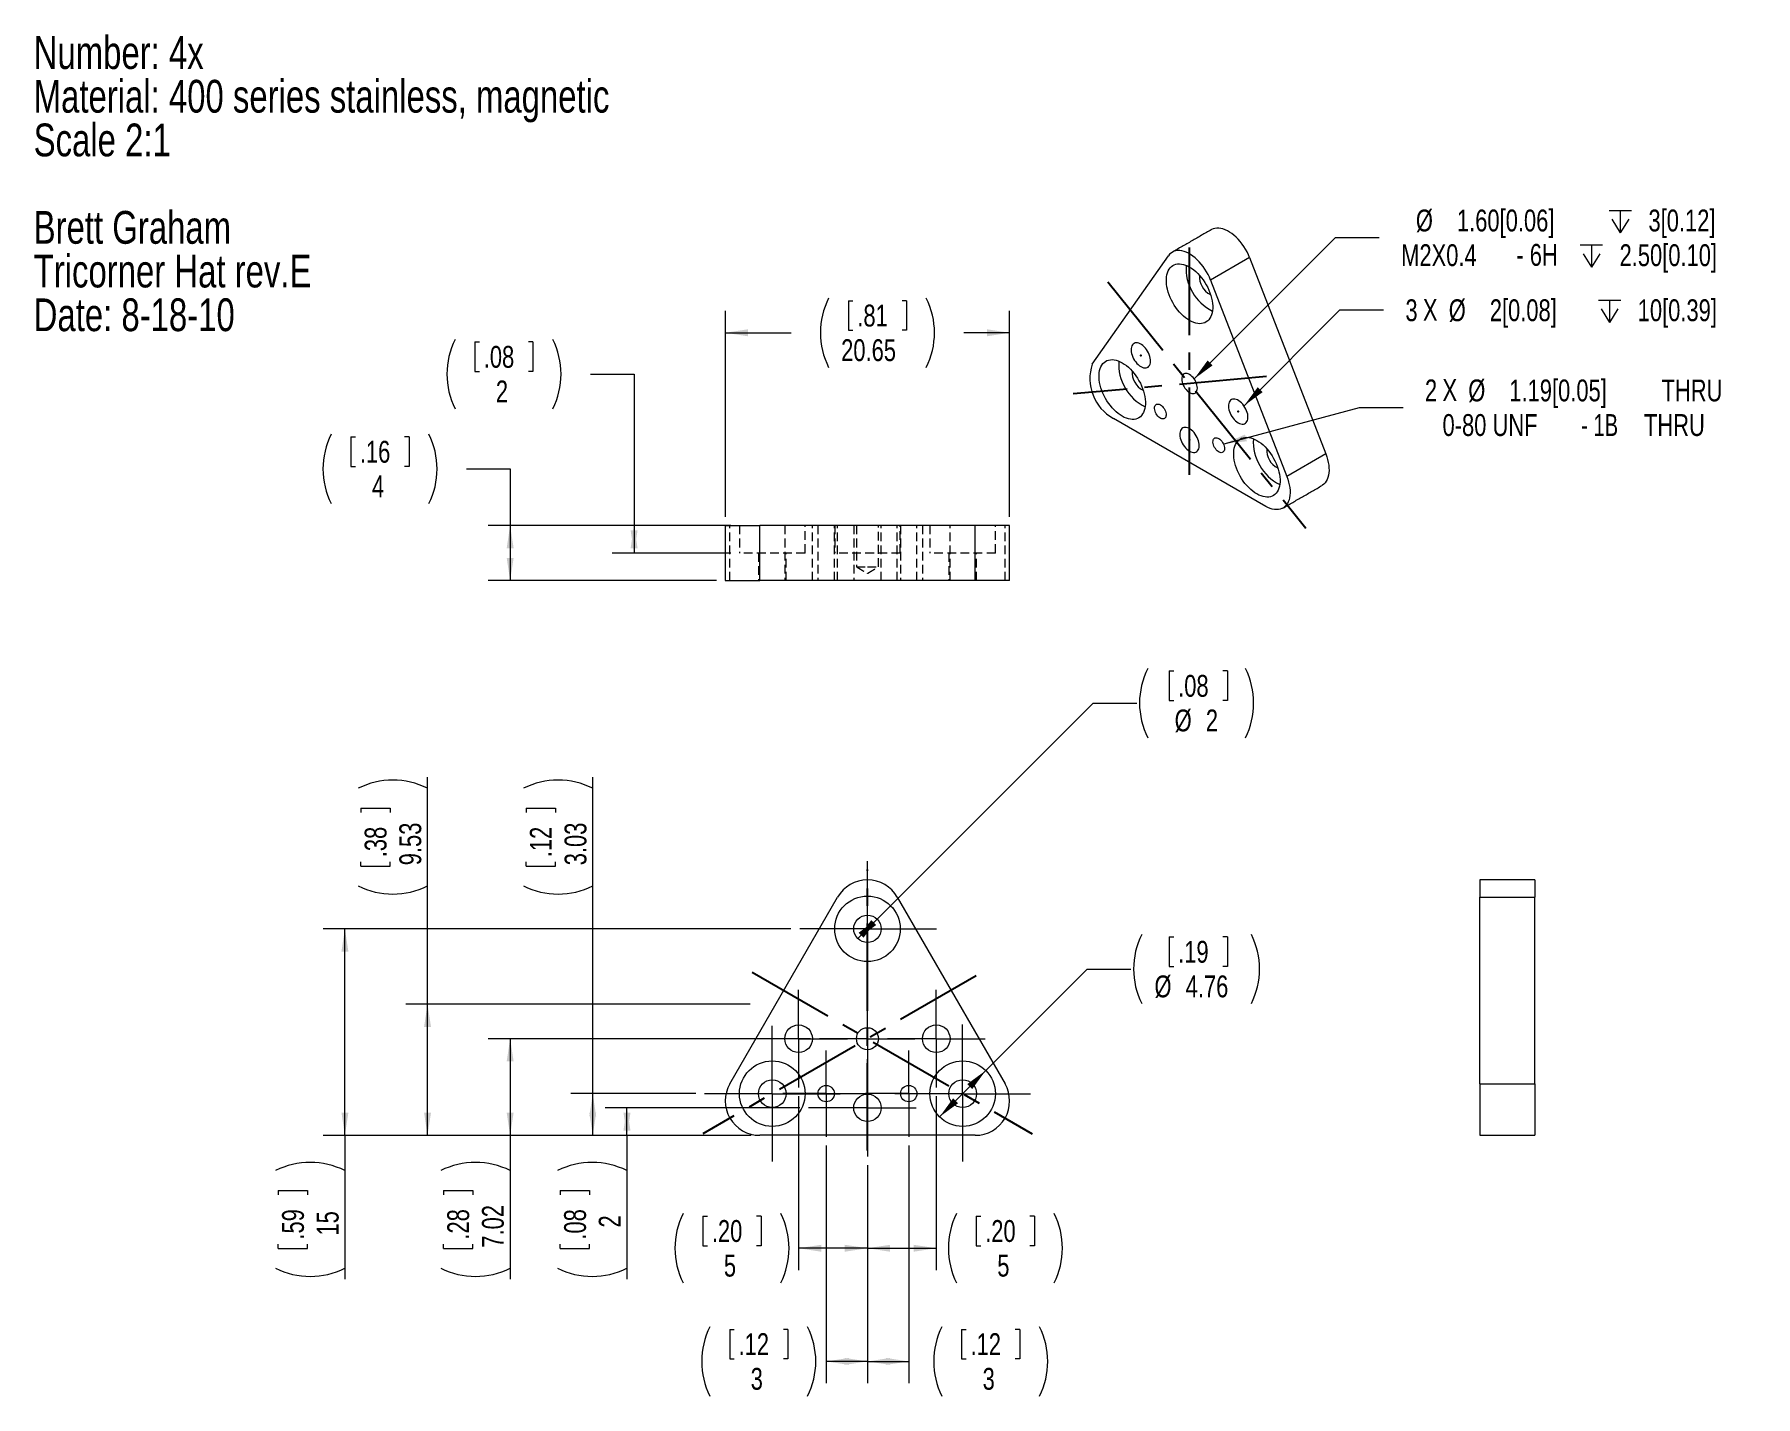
# Model space of a CAD drawing. Header units: millimetres. Extents: x 11 to 261, y 8 to 206.
import ezdxf

# ---------------------------------------------------------------- set-up
doc = ezdxf.new("R2010")
doc.units = ezdxf.units.MM
doc.header["$PDSIZE"] = -1
doc.linetypes.add('CENTERX2', pattern=[20.32, 12.7, -2.54, 2.54, -2.54])
doc.linetypes.add('HIDDEN', pattern=[1.905, 1.27, -0.635])
doc.styles.add('SLDTEXTSTYLE0', font='TXT', dxfattribs={"width": 0.75})
doc.styles.add('SLDTEXTSTYLE1', font='TXT', dxfattribs={"width": 0.6875})
doc.dimstyles.new('SLDDIMSTYLE0', dxfattribs={"dimtxt": 3.175, "dimasz": 3.302, "dimexe": 0, "dimexo": 0.0625, "dimgap": 0.79375, "dimtad": 2, "dimlfac": 0.5, "dimrnd": 1e-09, "dimzin": 12, "dimdsep": 46, "dimtxsty": 'SLDTEXTSTYLE0', "dimsah": 1, "dimcen": 0.09, "dimadec": 0, "dimazin": 0, "dimtfac": 1, "dimtofl": 0, "dimtmove": 0, "dimatfit": 3, "dimfxl": 1, "dimtolj": 1, "dimtzin": 12, "dimarcsym": 0})
doc.dimstyles.new('SLDDIMSTYLE1', dxfattribs={"dimtxt": 3.175, "dimasz": 3.302, "dimexe": 0, "dimexo": 0.0625, "dimgap": 0.79375, "dimtad": 0, "dimtih": 1, "dimtoh": 1, "dimlfac": 0.5, "dimrnd": 1e-09, "dimzin": 12, "dimdsep": 46, "dimtxsty": 'SLDTEXTSTYLE0', "dimsah": 1, "dimcen": 0.09, "dimadec": 0, "dimazin": 0, "dimtfac": 1, "dimtmove": 0, "dimatfit": 3, "dimfxl": 1, "dimtolj": 1, "dimtzin": 12, "dimarcsym": 0})
doc.dimstyles.new('SLDDIMSTYLE2', dxfattribs={"dimtxt": 3.175, "dimasz": 3.302, "dimexe": 0, "dimexo": 0.0625, "dimgap": 0.79375, "dimtad": 0, "dimtih": 1, "dimtoh": 1, "dimlfac": 0.5, "dimrnd": 1e-09, "dimzin": 12, "dimdsep": 46, "dimtxsty": 'SLDTEXTSTYLE0', "dimsah": 1, "dimcen": 0.09, "dimadec": 0, "dimazin": 0, "dimtfac": 1, "dimtofl": 0, "dimtmove": 0, "dimatfit": 3, "dimfxl": 1, "dimtolj": 1, "dimtzin": 12, "dimarcsym": 0})
doc.dimstyles.new('SLDDIMSTYLE3', dxfattribs={"dimtxt": 3.175, "dimasz": 3.302, "dimexe": 0, "dimexo": 0.0625, "dimgap": 0.79375, "dimtad": 0, "dimtih": 1, "dimtoh": 1, "dimlfac": 0.5, "dimrnd": 1e-09, "dimzin": 12, "dimdsep": 46, "dimtxsty": 'SLDTEXTSTYLE0', "dimsah": 1, "dimcen": 0.09, "dimadec": 0, "dimazin": 0, "dimtfac": 1, "dimtofl": 0, "dimtmove": 0, "dimatfit": 3, "dimfxl": 1, "dimtolj": 1, "dimtzin": 12, "dimarcsym": 0})
doc.dimstyles.new('SLDDIMSTYLE4', dxfattribs={"dimtxt": 3.175, "dimasz": 3.302, "dimexe": 0, "dimexo": 0.0625, "dimgap": 0.79375, "dimtad": 0, "dimtih": 1, "dimtoh": 1, "dimdec": 0, "dimlfac": 0.5, "dimrnd": 1e-09, "dimzin": 12, "dimdsep": 46, "dimtxsty": 'SLDTEXTSTYLE0', "dimsah": 1, "dimcen": 0.09, "dimadec": 0, "dimazin": 0, "dimtfac": 1, "dimtofl": 0, "dimtmove": 0, "dimatfit": 3, "dimfxl": 1, "dimtolj": 1, "dimtzin": 12, "dimarcsym": 0})

# ---------------------------------------------------------------- blocks, each defined once
blk = doc.blocks.new('SW_NOTE_0')
at = {"color": 0, "linetype": 'Continuous', "lineweight": 0, "attachment_point": 1, "style": 'SLDTEXTSTYLE0'}
for s, insert, char_height in [('Number: 4x', (0, 6.14), 4.763), ('Material: 400 series stainless, magnetic', (0, -0.21), 4.7625), ('Scale 2:1', (0, -6.56), 4.763), ('Brett Graham', (0, -19.26), 4.7625), ('Tricorner Hat rev.E', (0, -25.61), 4.7625), ('Date: 8-18-10', (0, -31.96), 4.7625)]:
    blk.add_mtext(s, dxfattribs=dict(at, insert=insert, char_height=char_height))
blk = doc.blocks.new('*D2')
at = {"color": 7, "linetype": 'Continuous', "lineweight": 0}
for p, q in [((92.04, 51.84), (92.04, 97.8)), ((82.35, 93.34), (86.63, 93.34)), ((82.35, 93.34), (82.35, 92.7)), ((86.63, 93.34), (86.63, 92.7)), ((82.35, 84.9), (82.35, 85.54)), ((86.63, 84.9), (86.63, 85.54)), ((82.35, 84.9), (86.63, 84.9)), ((107, 51.84), (88.87, 51.84)), ((92.04, 45.78), (92.04, 51.84)), ((115.03, 45.78), (88.87, 45.78))]:
    blk.add_line(p, q, dxfattribs=at)
for centre, start, end in [((87.01, 86.14), 63.4349, 116.5651), ((87.01, 92.1), 243.4349, 296.5651)]:
    blk.add_arc(centre, 11.26, start, end, dxfattribs=at)
for points in [[(92.04, 51.84), (91.54, 48.53), (92.55, 48.53)], [(92.04, 45.78), (92.55, 49.09), (91.54, 49.09)]]:
    blk.add_solid(points, dxfattribs=at)
at = {"color": 7, "linetype": 'Continuous', "lineweight": 0, "char_height": 3.175, "attachment_point": 1, "rotation": 90, "style": 'SLDTEXTSTYLE0'}
for s, insert in [('.12', (82.91, 86.19)), ('3.03', (87.95, 85.02))]:
    blk.add_mtext(s, dxfattribs=dict(at, insert=insert))
blk = doc.blocks.new('*D3')
at = {"color": 7, "linetype": 'Continuous', "lineweight": 0}
for p, q in [((122.11, 49.78), (93.83, 49.78)), ((97.01, 45.78), (97.01, 49.78)), ((115.03, 45.78), (93.83, 45.78)), ((97.01, 45.78), (97.01, 24.88)), ((87.31, 37.78), (91.59, 37.78)), ((87.31, 37.78), (87.31, 37.14)), ((91.59, 37.78), (91.59, 37.14)), ((87.31, 29.34), (87.31, 29.99)), ((87.31, 29.34), (91.59, 29.34)), ((91.59, 29.34), (91.59, 29.99))]:
    blk.add_line(p, q, dxfattribs=at)
for centre, start, end in [((91.97, 30.59), 63.4349, 116.5651), ((91.97, 36.54), 243.4349, 296.5651)]:
    blk.add_arc(centre, 11.26, start, end, dxfattribs=at)
for points in [[(97.01, 49.78), (96.5, 46.48), (97.52, 46.48)], [(97.01, 45.78), (97.52, 49.09), (96.5, 49.09)]]:
    blk.add_solid(points, dxfattribs=at)
at = {"color": 7, "linetype": 'Continuous', "lineweight": 0, "attachment_point": 1, "rotation": 90, "style": 'SLDTEXTSTYLE0'}
for s, insert, char_height in [('.08', (87.88, 30.63), 3.175), ('2', (92.92, 32.39), 3.17)]:
    blk.add_mtext(s, dxfattribs=dict(at, insert=insert, char_height=char_height))
blk = doc.blocks.new('*D4')
at = {"color": 7, "linetype": 'Continuous', "lineweight": 0}
for p, q in [((123.69, 59.82), (76.87, 59.82)), ((80.04, 59.82), (80.04, 45.78)), ((115.03, 45.78), (76.87, 45.78)), ((80.04, 45.78), (80.04, 24.88)), ((70.35, 37.78), (74.63, 37.78)), ((70.35, 37.78), (70.35, 37.14)), ((74.63, 37.78), (74.63, 37.14)), ((70.35, 29.34), (70.35, 29.99)), ((70.35, 29.34), (74.63, 29.34)), ((74.63, 29.34), (74.63, 29.99))]:
    blk.add_line(p, q, dxfattribs=at)
for centre, start, end in [((75.01, 30.59), 63.4349, 116.5651), ((75.01, 36.54), 243.4349, 296.5651)]:
    blk.add_arc(centre, 11.26, start, end, dxfattribs=at)
for points in [[(80.04, 59.82), (79.54, 56.52), (80.55, 56.52)], [(80.04, 45.78), (80.55, 49.09), (79.54, 49.09)]]:
    blk.add_solid(points, dxfattribs=at)
at = {"color": 7, "linetype": 'Continuous', "lineweight": 0, "char_height": 3.175, "attachment_point": 1, "rotation": 90, "style": 'SLDTEXTSTYLE0'}
for s, insert in [('7.02', (75.95, 29.46)), ('.28', (70.91, 30.63))]:
    blk.add_mtext(s, dxfattribs=dict(at, insert=insert))
blk = doc.blocks.new('*D5')
at = {"color": 7, "linetype": 'Continuous', "lineweight": 0}
for p, q in [((68.04, 64.84), (68.04, 97.8)), ((58.35, 93.34), (62.63, 93.34)), ((58.35, 93.34), (58.35, 92.7)), ((62.63, 93.34), (62.63, 92.7)), ((58.35, 84.9), (58.35, 85.54)), ((62.63, 84.9), (62.63, 85.54)), ((58.35, 84.9), (62.63, 84.9)), ((114.9, 64.84), (64.87, 64.84)), ((68.04, 45.78), (68.04, 64.84)), ((115.03, 45.78), (64.87, 45.78))]:
    blk.add_line(p, q, dxfattribs=at)
for centre, start, end in [((63.01, 86.14), 63.4349, 116.5651), ((63.01, 92.1), 243.4349, 296.5651)]:
    blk.add_arc(centre, 11.26, start, end, dxfattribs=at)
for points in [[(68.04, 64.84), (67.54, 61.53), (68.55, 61.53)], [(68.04, 45.78), (68.55, 49.09), (67.54, 49.09)]]:
    blk.add_solid(points, dxfattribs=at)
at = {"color": 7, "linetype": 'Continuous', "lineweight": 0, "char_height": 3.175, "attachment_point": 1, "rotation": 90, "style": 'SLDTEXTSTYLE0'}
for s, insert in [('.38', (58.91, 86.19)), ('9.53', (63.95, 85.02))]:
    blk.add_mtext(s, dxfattribs=dict(at, insert=insert))
blk = doc.blocks.new('*D6')
at = {"color": 7, "linetype": 'Continuous', "lineweight": 0}
for p, q in [((120.83, 75.78), (52.87, 75.78)), ((56.04, 45.78), (56.04, 75.78)), ((115.03, 45.78), (52.87, 45.78)), ((56.04, 45.78), (56.04, 24.88)), ((46.35, 37.78), (50.63, 37.78)), ((46.35, 37.78), (46.35, 37.14)), ((50.63, 37.78), (50.63, 37.14)), ((46.35, 29.34), (46.35, 29.99)), ((46.35, 29.34), (50.63, 29.34)), ((50.63, 29.34), (50.63, 29.99))]:
    blk.add_line(p, q, dxfattribs=at)
for centre, start, end in [((51.01, 30.59), 63.4349, 116.5651), ((51.01, 36.54), 243.4349, 296.5651)]:
    blk.add_arc(centre, 11.26, start, end, dxfattribs=at)
for points in [[(56.04, 75.78), (55.54, 72.48), (56.55, 72.48)], [(56.04, 45.78), (56.55, 49.09), (55.54, 49.09)]]:
    blk.add_solid(points, dxfattribs=at)
at = {"color": 7, "linetype": 'Continuous', "lineweight": 0, "char_height": 3.175, "attachment_point": 1, "rotation": 90, "style": 'SLDTEXTSTYLE0'}
for s, insert in [('.59', (46.91, 30.63)), ('15', (51.95, 31.22))]:
    blk.add_mtext(s, dxfattribs=dict(at, insert=insert))
blk = doc.blocks.new('*D7')
at = {"color": 7, "linetype": 'Continuous', "lineweight": 0}
for p, q in [((175.78, 113.25), (175.78, 108.97)), ((175.78, 113.25), (176.42, 113.25)), ((184.22, 113.25), (183.57, 113.25)), ((184.22, 113.25), (184.22, 108.97)), ((133.36, 77.2), (164.71, 108.59)), ((164.71, 108.59), (171.06, 108.59)), ((175.78, 108.97), (176.42, 108.97)), ((184.22, 108.97), (183.57, 108.97)), ((130.53, 74.37), (133.36, 77.2))]:
    blk.add_line(p, q, dxfattribs=at)
for centre, start, end in [((182.72, 108.59), 153.4349, 206.5651), ((176.77, 108.59), 333.4349, 26.5651)]:
    blk.add_arc(centre, 11.26, start, end, dxfattribs=at)
for points in [[(130.53, 74.37), (133.22, 76.35), (132.5, 77.06)], [(133.36, 77.2), (130.66, 75.22), (131.38, 74.5)]]:
    blk.add_solid(points, dxfattribs=at)
at = {"color": 7, "linetype": 'Continuous', "lineweight": 0, "attachment_point": 1, "style": 'SLDTEXTSTYLE0'}
for s, insert, char_height in [('.08', (177.07, 112.68), 3.175), ('%%c', (176.56, 107.65), 3.175), ('2', (181.09, 107.65), 3.17)]:
    blk.add_mtext(s, dxfattribs=dict(at, insert=insert, char_height=char_height))
blk = doc.blocks.new('*D8')
at = {"color": 7, "linetype": 'Continuous', "lineweight": 0}
for p, q in [((175.78, 74.61), (175.78, 70.33)), ((175.78, 74.61), (176.42, 74.61)), ((184.22, 74.61), (183.57, 74.61)), ((184.22, 74.61), (184.22, 70.33)), ((175.78, 70.33), (176.42, 70.33)), ((184.22, 70.33), (183.57, 70.33)), ((149.13, 55.21), (163.85, 69.95)), ((163.85, 69.95), (170.2, 69.95)), ((142.41, 48.46), (149.13, 55.21))]:
    blk.add_line(p, q, dxfattribs=at)
for centre, start, end in [((181.86, 69.95), 153.4349, 206.5651), ((177.63, 69.95), 333.4349, 26.5651)]:
    blk.add_arc(centre, 11.26, start, end, dxfattribs=at)
for points in [[(149.13, 55.21), (146.44, 53.23), (147.16, 52.51)], [(142.41, 48.46), (145.1, 50.44), (144.38, 51.16)]]:
    blk.add_solid(points, dxfattribs=at)
at = {"color": 7, "linetype": 'Continuous', "lineweight": 0, "char_height": 3.175, "attachment_point": 1, "style": 'SLDTEXTSTYLE0'}
for s, insert in [('.19', (177.07, 74.04)), ('%%c', (173.63, 69.01)), ('4.76', (178.16, 69.01))]:
    blk.add_mtext(s, dxfattribs=dict(at, insert=insert))
blk = doc.blocks.new('*D9')
at = {"color": 7, "linetype": 'Continuous', "lineweight": 0}
for p, q in [((137.94, 44.3), (137.94, 9.76)), ((131.94, 41.43), (131.94, 9.76)), ((145.62, 17.59), (145.62, 13.31)), ((145.62, 17.59), (146.27, 17.59)), ((154.06, 17.59), (153.42, 17.59)), ((154.06, 17.59), (154.06, 13.31)), ((131.94, 12.93), (137.94, 12.93)), ((145.62, 13.31), (146.27, 13.31)), ((154.06, 13.31), (153.42, 13.31))]:
    blk.add_line(p, q, dxfattribs=at)
for centre, start, end in [((152.82, 12.93), 153.4349, 206.5651), ((146.87, 12.93), 333.4349, 26.5651)]:
    blk.add_arc(centre, 11.26, start, end, dxfattribs=at)
for points in [[(131.94, 12.93), (135.24, 12.43), (135.24, 13.44)], [(137.94, 12.93), (134.64, 13.44), (134.64, 12.43)]]:
    blk.add_solid(points, dxfattribs=at)
at = {"color": 7, "linetype": 'Continuous', "lineweight": 0, "attachment_point": 1, "style": 'SLDTEXTSTYLE0'}
for s, insert, char_height in [('.12', (146.91, 17.03), 3.175), ('3', (148.67, 11.99), 3.17)]:
    blk.add_mtext(s, dxfattribs=dict(at, insert=insert, char_height=char_height))
blk = doc.blocks.new('*D10')
at = {"color": 7, "linetype": 'Continuous', "lineweight": 0}
for p, q in [((125.94, 44.3), (125.94, 9.76)), ((131.94, 41.43), (131.94, 9.76)), ((111.94, 17.59), (111.94, 13.31)), ((111.94, 17.59), (112.58, 17.59)), ((120.38, 17.59), (119.73, 17.59)), ((120.38, 17.59), (120.38, 13.31)), ((111.94, 13.31), (112.58, 13.31)), ((120.38, 13.31), (119.73, 13.31)), ((131.94, 12.93), (125.94, 12.93))]:
    blk.add_line(p, q, dxfattribs=at)
for centre, start, end in [((119.13, 12.93), 153.4349, 206.5651), ((113.18, 12.93), 333.4349, 26.5651)]:
    blk.add_arc(centre, 11.26, start, end, dxfattribs=at)
for points in [[(125.94, 12.93), (129.24, 12.43), (129.24, 13.44)], [(131.94, 12.93), (128.64, 13.44), (128.64, 12.43)]]:
    blk.add_solid(points, dxfattribs=at)
at = {"color": 7, "linetype": 'Continuous', "lineweight": 0, "attachment_point": 1, "style": 'SLDTEXTSTYLE0'}
for s, insert, char_height in [('.12', (113.22, 17.03), 3.175), ('3', (114.98, 11.99), 3.17)]:
    blk.add_mtext(s, dxfattribs=dict(at, insert=insert, char_height=char_height))
blk = doc.blocks.new('*D11')
at = {"color": 7, "linetype": 'Continuous', "lineweight": 0}
for p, q in [((121.94, 51.47), (121.94, 26.2)), ((131.94, 41.43), (131.94, 26.2)), ((108.05, 34.03), (108.05, 29.75)), ((108.05, 34.03), (108.69, 34.03)), ((116.49, 34.03), (115.84, 34.03)), ((116.49, 34.03), (116.49, 29.75)), ((108.05, 29.75), (108.69, 29.75)), ((116.49, 29.75), (115.84, 29.75)), ((131.94, 29.38), (121.94, 29.38))]:
    blk.add_line(p, q, dxfattribs=at)
for centre, start, end in [((115.24, 29.38), 153.4349, 206.5651), ((109.29, 29.38), 333.4349, 26.5651)]:
    blk.add_arc(centre, 11.26, start, end, dxfattribs=at)
for points in [[(121.94, 29.38), (125.24, 28.87), (125.24, 29.88)], [(131.94, 29.38), (128.64, 29.88), (128.64, 28.87)]]:
    blk.add_solid(points, dxfattribs=at)
at = {"color": 7, "linetype": 'Continuous', "lineweight": 0, "attachment_point": 1, "style": 'SLDTEXTSTYLE0'}
for s, insert, char_height in [('.20', (109.34, 33.47), 3.175), ('5', (111.09, 28.43), 3.17)]:
    blk.add_mtext(s, dxfattribs=dict(at, insert=insert, char_height=char_height))
blk = doc.blocks.new('*D12')
at = {"color": 7, "linetype": 'Continuous', "lineweight": 0}
for p, q in [((141.94, 51.47), (141.94, 26.2)), ((131.94, 41.43), (131.94, 26.2)), ((147.75, 34.03), (147.75, 29.75)), ((147.75, 34.03), (148.4, 34.03)), ((156.19, 34.03), (155.55, 34.03)), ((156.19, 34.03), (156.19, 29.75)), ((131.94, 29.38), (141.94, 29.38)), ((147.75, 29.75), (148.4, 29.75)), ((156.19, 29.75), (155.55, 29.75))]:
    blk.add_line(p, q, dxfattribs=at)
for centre, start, end in [((154.95, 29.38), 153.4349, 206.5651), ((149, 29.38), 333.4349, 26.5651)]:
    blk.add_arc(centre, 11.26, start, end, dxfattribs=at)
for points in [[(131.94, 29.38), (135.24, 28.87), (135.24, 29.88)], [(141.94, 29.38), (138.64, 29.88), (138.64, 28.87)]]:
    blk.add_solid(points, dxfattribs=at)
at = {"color": 7, "linetype": 'Continuous', "lineweight": 0, "attachment_point": 1, "style": 'SLDTEXTSTYLE0'}
for s, insert, char_height in [('.20', (149.04, 33.47), 3.175), ('5', (150.8, 28.43), 3.17)]:
    blk.add_mtext(s, dxfattribs=dict(at, insert=insert, char_height=char_height))
blk = doc.blocks.new('SW_CENTERMARKSYMBOL_0')
at = {"color": 0, "linetype": 'Continuous', "lineweight": 0}
for p, q in [((0, 5.08), (0, 9.84)), ((0, 0), (0, 5.08)), ((-5.08, 0), (-9.84, 0)), ((0, 0), (-5.08, 0)), ((0, 0), (0, -5.08)), ((0, 0), (5.08, 0)), ((5.08, 0), (10.02, 0)), ((0, -5.08), (0, -9.84))]:
    blk.add_line(p, q, dxfattribs=at)
blk = doc.blocks.new('SW_CENTERMARKSYMBOL_1')
at = {"color": 0, "linetype": 'Continuous', "lineweight": 0}
for p, q in [((0, 5.08), (0, 9.8425)), ((0, 0), (0, 5.08)), ((-5.08, 0), (-9.8425, 0)), ((0, 0), (-5.08, 0)), ((0, 0), (0, -5.08)), ((0, 0), (5.08, 0)), ((5.08, 0), (9.8425, 0)), ((0, -5.08), (0, -9.8425))]:
    blk.add_line(p, q, dxfattribs=at)
blk = doc.blocks.new('SW_CENTERMARKSYMBOL_2')
at = {"color": 0, "linetype": 'Continuous', "lineweight": 0}
for p, q in [((0, 5.08), (0, 10.06)), ((0, 0), (0, 5.08)), ((-5.08, 0), (-9.84, 0)), ((0, 0), (-5.08, 0)), ((0, 0), (0, -5.08)), ((0, 0), (5.08, 0)), ((5.08, 0), (9.84, 0)), ((0, -5.08), (0, -9.84))]:
    blk.add_line(p, q, dxfattribs=at)
blk = doc.blocks.new('SW_CENTERMARKSYMBOL_3')
at = {"color": 0, "linetype": 'Continuous', "lineweight": 0}
for p, q in [((0, 5.08), (0, 6.68)), ((0, 0), (0, 5.08)), ((-5.08, 0), (-6.98, 0)), ((0, 0), (-5.08, 0)), ((0, 0), (0, -5.08)), ((0, 0), (5.08, 0)), ((5.08, 0), (6.87, 0)), ((0, -5.08), (0, -6.68))]:
    blk.add_line(p, q, dxfattribs=at)
blk = doc.blocks.new('SW_CENTERMARKSYMBOL_4')
at = {"color": 0, "linetype": 'Continuous', "lineweight": 0}
for p, q in [((0, 5.08), (0, 7.08)), ((0, 0), (0, 5.08)), ((-5.08, 0), (-8.56, 0)), ((0, 0), (-5.08, 0)), ((0, 0), (0, -5.08)), ((0, 0), (5.08, 0)), ((5.08, 0), (7.08, 0)), ((0, -5.08), (0, -7.08))]:
    blk.add_line(p, q, dxfattribs=at)
blk = doc.blocks.new('SW_CENTERMARKSYMBOL_5')
at = {"color": 0, "linetype": 'Continuous', "lineweight": 0}
for p, q in [((0, 5.08), (0, 7.08)), ((0, 0), (0, 5.08)), ((-5.08, 0), (-7.08, 0)), ((0, 0), (-5.08, 0)), ((0, 0), (0, -5.08)), ((0, 0), (5.08, 0)), ((5.08, 0), (7.08, 0)), ((0, -5.08), (0, -7.08))]:
    blk.add_line(p, q, dxfattribs=at)
blk = doc.blocks.new('SW_CENTERMARKSYMBOL_6')
at = {"color": 0, "linetype": 'Continuous', "lineweight": 0}
for p, q in [((0, 5.08), (0, 7.08)), ((0, 0), (0, 5.08)), ((-5.08, 0), (-7.08, 0)), ((0, 0), (-5.08, 0)), ((0, 0), (0, -5.08)), ((0, 0), (5.08, 0)), ((5.08, 0), (7.08, 0)), ((0, -5.08), (0, -7.08))]:
    blk.add_line(p, q, dxfattribs=at)
blk = doc.blocks.new('SW_CENTERMARKSYMBOL_7')
at = {"color": 0, "linetype": 'Continuous', "lineweight": 0}
for p, q in [((0, 5.08), (0, 6.27126)), ((0, 0), (0, 5.08)), ((-5.08, 0), (-6.27126, 0)), ((0, 0), (-5.08, 0)), ((0, 0), (0, -5.08)), ((0, 0), (5.08, 0)), ((5.08, 0), (6.27126, 0)), ((0, -5.08), (0, -6.27126))]:
    blk.add_line(p, q, dxfattribs=at)
blk = doc.blocks.new('SW_CENTERMARKSYMBOL_8')
at = {"color": 0, "linetype": 'Continuous', "lineweight": 0}
for p, q in [((0, 5.08), (0, 6.27126)), ((0, 0), (0, 5.08)), ((-5.08, 0), (-6.27126, 0)), ((0, 0), (-5.08, 0)), ((0, 0), (0, -5.08)), ((0, 0), (5.08, 0)), ((5.08, 0), (6.27126, 0)), ((0, -5.08), (0, -6.27126))]:
    blk.add_line(p, q, dxfattribs=at)
blk = doc.blocks.new('SW_SYMBOL_HOLE_DEPTH')
at = {"color": 0, "linetype": 'Continuous', "lineweight": 0}
for p, q in [((0, 875), (800, 875)), ((400, 875), (400, 75)), ((100, 555), (400, 75)), ((700, 555), (400, 75))]:
    blk.add_line(p, q, dxfattribs=at)
blk = doc.blocks.new('*D22')
at = {"color": 7, "linetype": 'Continuous', "lineweight": 0}
for p, q in [((179.39, 155.68), (199.94, 176.24)), ((199.94, 176.24), (206.29, 176.24))]:
    blk.add_line(p, q, dxfattribs=at)
blk.add_solid([(179.39, 155.68), (182.08, 157.66), (181.36, 158.38)], dxfattribs=at)
at = {"color": 7, "linetype": 'Continuous', "lineweight": 0, "xscale": 0.0040555664, "yscale": 0.0040555664, "zscale": 0.0040555664}
for p in [(239.67, 176.63), (235.47, 171.6)]:
    blk.add_blockref('SW_SYMBOL_HOLE_DEPTH', p, dxfattribs=at)
at = {"color": 7, "linetype": 'Continuous', "lineweight": 0, "char_height": 3.175, "attachment_point": 1, "style": 'SLDTEXTSTYLE0'}
for s, insert in [('%%c', (211.6, 180.29)), ('1.60[0.06]', (217.56, 180.29)), ('3[0.12]', (245.38, 180.29)), ('M2X0.4', (209.46, 175.25)), (' - 6H ', (225.31, 175.3)), ('2.50[0.10]', (241.18, 175.25))]:
    blk.add_mtext(s, dxfattribs=dict(at, insert=insert))
blk = doc.blocks.new('*D24')
at = {"color": 7, "linetype": 'Continuous', "lineweight": 0}
for p, q in [((186.65, 151.79), (200.56, 165.7)), ((200.56, 165.7), (206.91, 165.7))]:
    blk.add_line(p, q, dxfattribs=at)
blk.add_solid([(186.65, 151.79), (189.34, 153.77), (188.63, 154.49)], dxfattribs=at)
at = {"color": 7, "linetype": 'Continuous', "lineweight": 0, "xscale": 0.0040555664, "yscale": 0.0040555664, "zscale": 0.0040555664}
blk.add_blockref('SW_SYMBOL_HOLE_DEPTH', (238.11, 163.6), dxfattribs=at)
at = {"color": 7, "linetype": 'Continuous', "lineweight": 0, "attachment_point": 1, "style": 'SLDTEXTSTYLE0'}
for s, insert, char_height in [('3', (210.08, 167.25), 3.17), ('X ', (212.62, 167.3), 3.175), ('%%c', (216.37, 167.25), 3.175), ('2[0.08]', (222.33, 167.25), 3.175), ('10[0.39]', (243.82, 167.25), 3.175)]:
    blk.add_mtext(s, dxfattribs=dict(at, insert=insert, char_height=char_height))
blk = doc.blocks.new('*D25')
at = {"color": 7, "linetype": 'Continuous', "lineweight": 0}
for p, q in [((183.73, 146.26), (203.4, 151.53)), ((203.4, 151.53), (209.75, 151.53))]:
    blk.add_line(p, q, dxfattribs=at)
blk.add_solid([(183.73, 146.26), (187.05, 146.63), (186.79, 147.61)], dxfattribs=at)
at = {"color": 7, "linetype": 'Continuous', "lineweight": 0, "attachment_point": 1}
for s, insert, char_height, style in [('2', (212.92, 155.6), 3.17, 'SLDTEXTSTYLE0'), ('X ', (215.46, 155.65), 3.175, 'SLDTEXTSTYLE0'), ('%%c', (219.21, 155.6), 3.175, 'SLDTEXTSTYLE0'), ('1.19[0.05]', (225.17, 155.6), 3.175, 'SLDTEXTSTYLE0'), ('THRU', (247.28, 155.6), 3.175, 'SLDTEXTSTYLE0'), ('0-80 UNF', (215.47, 150.57), 3.175, 'SLDTEXTSTYLE0'), ('- 1B', (235.62, 150.57), 3.175, 'SLDTEXTSTYLE1'), ('THRU', (244.73, 150.57), 3.175, 'SLDTEXTSTYLE0')]:
    blk.add_mtext(s, dxfattribs=dict(at, insert=insert, char_height=char_height, style=style))
blk = doc.blocks.new('*D26')
at = {"color": 7, "linetype": 'Continuous', "lineweight": 0}
for p, q in [((111.3, 135.66), (111.3, 165.57)), ((129.18, 167.05), (129.18, 162.77)), ((129.18, 167.05), (129.82, 167.05)), ((137.62, 167.05), (136.97, 167.05)), ((137.62, 167.05), (137.62, 162.77)), ((152.59, 135.66), (152.59, 165.57)), ((129.18, 162.77), (129.82, 162.77)), ((137.62, 162.77), (136.97, 162.77)), ((111.3, 162.39), (120.85, 162.39)), ((152.59, 162.39), (145.95, 162.39))]:
    blk.add_line(p, q, dxfattribs=at)
for centre, start, end in [((136.37, 162.39), 153.4349, 206.5651), ((130.42, 162.39), 333.4349, 26.5651)]:
    blk.add_arc(centre, 11.26, start, end, dxfattribs=at)
for points in [[(111.3, 162.39), (114.6, 161.88), (114.6, 162.9)], [(152.59, 162.39), (149.29, 162.9), (149.29, 161.88)]]:
    blk.add_solid(points, dxfattribs=at)
at = {"color": 7, "linetype": 'Continuous', "lineweight": 0, "char_height": 3.175, "attachment_point": 1, "style": 'SLDTEXTSTYLE0'}
for s, insert in [('.81', (130.47, 166.48)), ('20.65', (128.12, 161.45))]:
    blk.add_mtext(s, dxfattribs=dict(at, insert=insert))
blk = doc.blocks.new('*D27')
at = {"color": 7, "linetype": 'Continuous', "lineweight": 0}
for p, q in [((56.92, 147.26), (56.92, 142.98)), ((56.92, 147.26), (57.57, 147.26)), ((65.36, 147.26), (64.72, 147.26)), ((65.36, 147.26), (65.36, 142.98)), ((56.92, 142.98), (57.57, 142.98)), ((65.36, 142.98), (64.72, 142.98)), ((73.69, 142.6), (80.04, 142.6)), ((80.04, 142.6), (80.04, 134.39)), ((110.03, 134.39), (76.87, 134.39)), ((80.04, 134.39), (80.04, 126.39)), ((110.03, 126.39), (76.87, 126.39))]:
    blk.add_line(p, q, dxfattribs=at)
for centre, start, end in [((64.12, 142.6), 153.4349, 206.5651), ((58.17, 142.6), 333.4349, 26.5651)]:
    blk.add_arc(centre, 11.26, start, end, dxfattribs=at)
for points in [[(80.04, 134.39), (79.54, 131.09), (80.55, 131.09)], [(80.04, 126.39), (80.55, 129.69), (79.54, 129.69)]]:
    blk.add_solid(points, dxfattribs=at)
at = {"color": 7, "linetype": 'Continuous', "lineweight": 0, "attachment_point": 1, "style": 'SLDTEXTSTYLE0'}
for s, insert, char_height in [('.16', (58.21, 146.69), 3.175), ('4', (59.97, 141.66), 3.17)]:
    blk.add_mtext(s, dxfattribs=dict(at, insert=insert, char_height=char_height))
blk = doc.blocks.new('*D28')
at = {"color": 7, "linetype": 'Continuous', "lineweight": 0}
for p, q in [((74.92, 161.05), (74.92, 156.77)), ((74.92, 161.05), (75.57, 161.05)), ((83.36, 161.05), (82.72, 161.05)), ((83.36, 161.05), (83.36, 156.77)), ((74.92, 156.77), (75.57, 156.77)), ((83.36, 156.77), (82.72, 156.77)), ((91.69, 156.39), (98.04, 156.39)), ((98.04, 156.39), (98.04, 134.39)), ((112.08, 134.39), (94.87, 134.39)), ((98.04, 134.39), (98.04, 130.39)), ((112.08, 130.39), (94.87, 130.39))]:
    blk.add_line(p, q, dxfattribs=at)
for centre, start, end in [((82.12, 156.39), 153.4349, 206.5651), ((76.17, 156.39), 333.4349, 26.5651)]:
    blk.add_arc(centre, 11.26, start, end, dxfattribs=at)
for points in [[(98.04, 134.39), (97.54, 131.09), (98.55, 131.09)], [(98.04, 130.39), (98.55, 133.69), (97.54, 133.69)]]:
    blk.add_solid(points, dxfattribs=at)
at = {"color": 7, "linetype": 'Continuous', "lineweight": 0, "attachment_point": 1, "style": 'SLDTEXTSTYLE0'}
for s, insert, char_height in [('.08', (76.21, 160.48), 3.175), ('2', (77.97, 155.45), 3.17)]:
    blk.add_mtext(s, dxfattribs=dict(at, insert=insert, char_height=char_height))

msp = doc.modelspace()

# ---------------------------------------------------------------- linework, layer by layer
at = {"color": 7, "linetype": 'CENTERX2'}
for p, q in [((178.725, 141.744), (178.725, 175.104)), ((166.868, 169.769), (195.625, 133.995)), ((189.899, 156.017), (161.826, 153.507)), ((131.943, 43.562), (131.943, 84.418)), ((147.745, 68.942), (108.044, 46.02)), ((115.174, 69.5), (155.842, 46.02))]:
    msp.add_line(p, q, dxfattribs=at)
at = {"color": 7, "linetype": 'Continuous', "lineweight": 15}
for p, q in [((164.599, 157.838), (175.663, 173.58)), ((187.444, 173.311), (181.787, 170.045)), ((187.444, 173.311), (198.508, 144.793)), ((181.787, 170.045), (192.852, 141.528)), ((189.79, 137.171), (167.661, 149.946)), ((198.508, 144.793), (192.852, 141.528)), ((111.295, 134.39), (116.295, 134.39)), ((116.295, 126.39), (116.295, 134.39)), ((147.591, 134.39), (116.295, 134.39)), ((147.591, 126.39), (147.591, 134.39)), ((152.591, 134.39), (147.591, 134.39)), ((111.295, 126.39), (116.295, 126.39)), ((147.591, 126.39), (116.295, 126.39)), ((152.591, 126.39), (147.591, 126.39)), ((220.878, 82.887), (220.878, 80.387)), ((228.878, 82.887), (228.878, 80.387)), ((111.965, 53.284), (127.613, 80.387)), ((136.273, 80.387), (151.921, 53.284)), ((220.878, 80.387), (228.878, 80.387)), ((220.878, 53.284), (220.878, 80.387)), ((228.878, 53.284), (228.878, 80.387)), ((220.878, 53.284), (228.878, 53.284)), ((220.878, 53.284), (220.878, 45.784)), ((228.878, 53.284), (228.878, 45.784)), ((147.591, 45.784), (116.295, 45.784)), ((220.878, 45.784), (228.878, 45.784))]:
    msp.add_line(p, q, dxfattribs=at)
at = {"color": 7, "linetype": 'HIDDEN', "lineweight": 0}
for p, q in [((111.965, 126.39), (111.965, 134.39)), ((127.613, 126.39), (127.613, 134.39)), ((136.273, 126.39), (136.273, 134.39)), ((151.921, 126.39), (151.921, 134.39)), ((122.879, 130.39), (113.354, 130.39)), ((136.705, 130.39), (127.18, 130.39)), ((150.532, 130.39), (141.007, 130.39)), ((130.343, 128.39), (131.943, 128.39)), ((131.943, 128.39), (133.543, 128.39))]:
    msp.add_line(p, q, dxfattribs=at)
at = {"color": 7, "linetype": 'Continuous', "lineweight": 15, "flags": 128}
for points in [[(187.444, 173.311), (187.271, 173.724), (187.073, 174.131), (186.854, 174.53), (186.613, 174.916), (186.355, 175.286), (186.08, 175.638), (185.791, 175.969), (185.49, 176.275), (185.18, 176.554), (184.864, 176.804), (184.543, 177.023), (184.221, 177.208), (183.901, 177.36), (183.584, 177.475), (183.274, 177.554), (182.974, 177.595), (182.685, 177.598), (182.41, 177.564), (182.151, 177.492), (181.911, 177.383), (181.882, 177.367)], [(181.787, 170.045), (181.614, 170.458), (181.416, 170.866), (181.197, 171.264), (180.957, 171.65), (180.698, 172.021), (180.423, 172.373), (180.134, 172.703), (179.833, 173.009), (179.523, 173.288), (179.207, 173.538), (178.886, 173.757), (178.564, 173.943), (178.244, 174.094), (177.927, 174.209), (177.617, 174.288), (177.317, 174.329), (177.028, 174.333), (176.753, 174.298), (176.494, 174.226), (176.254, 174.118), (176.034, 173.973), (175.837, 173.793), (175.663, 173.58)], [(178.725, 171.943), (179.027, 171.754), (179.327, 171.534), (179.621, 171.286), (179.909, 171.012), (180.186, 170.715), (180.453, 170.396), (180.705, 170.058), (180.941, 169.704), (181.159, 169.337), (181.358, 168.959), (181.536, 168.575), (181.691, 168.186), (181.822, 167.795), (181.928, 167.407), (182.008, 167.025), (182.062, 166.65), (182.089, 166.287), (182.089, 165.938), (182.062, 165.606), (182.008, 165.294), (181.928, 165.004), (181.822, 164.739), (181.691, 164.5), (181.536, 164.29), (181.358, 164.11), (181.159, 163.962), (180.941, 163.847), (180.705, 163.766), (180.453, 163.719), (180.186, 163.708), (179.909, 163.731), (179.621, 163.789), (179.327, 163.881), (179.027, 164.007), (178.725, 164.166), (178.423, 164.356), (178.124, 164.576), (177.829, 164.823), (177.542, 165.097), (177.264, 165.395), (176.998, 165.714), (176.746, 166.051), (176.51, 166.405), (176.291, 166.772), (176.092, 167.15), (175.915, 167.535), (175.76, 167.924), (175.629, 168.314), (175.523, 168.702), (175.442, 169.085), (175.388, 169.459), (175.361, 169.822), (175.361, 170.171), (175.388, 170.503), (175.442, 170.815), (175.523, 171.105), (175.629, 171.371), (175.76, 171.609), (175.915, 171.819), (176.092, 171.999), (176.291, 172.147), (176.51, 172.262), (176.746, 172.343), (176.998, 172.39), (177.264, 172.402), (177.542, 172.379), (177.829, 172.321), (178.124, 172.228), (178.423, 172.102), (178.725, 171.943)], [(171.654, 157.472), (171.851, 157.374), (172.044, 157.31), (172.229, 157.281), (172.404, 157.287), (172.563, 157.329), (172.705, 157.405), (172.827, 157.515), (172.925, 157.655), (172.999, 157.824), (173.047, 158.017), (173.068, 158.232), (173.061, 158.464), (173.026, 158.708), (172.965, 158.96), (172.879, 159.214), (172.769, 159.467), (172.637, 159.712), (172.485, 159.946), (172.318, 160.163), (172.138, 160.36), (171.948, 160.532), (171.753, 160.677), (171.556, 160.791), (171.36, 160.872), (171.171, 160.919), (170.99, 160.93), (170.823, 160.906), (170.672, 160.847), (170.54, 160.754), (170.429, 160.628), (170.343, 160.473), (170.282, 160.292), (170.248, 160.087), (170.241, 159.864), (170.261, 159.625), (170.309, 159.377), (170.383, 159.123), (170.482, 158.868), (170.603, 158.619), (170.745, 158.379), (170.905, 158.152), (171.079, 157.945), (171.264, 157.76), (171.457, 157.601), (171.654, 157.472)], [(168.948, 158.032), (169.25, 157.843), (169.55, 157.623), (169.844, 157.375), (170.131, 157.101), (170.409, 156.804), (170.675, 156.485), (170.928, 156.147), (171.164, 155.793), (171.382, 155.426), (171.581, 155.048), (171.759, 154.664), (171.914, 154.275), (172.045, 153.884), (172.151, 153.496), (172.231, 153.114), (172.285, 152.739), (172.312, 152.376), (172.312, 152.027), (172.285, 151.695), (172.231, 151.383), (172.151, 151.093), (172.045, 150.828), (171.914, 150.589), (171.759, 150.379), (171.581, 150.199), (171.382, 150.051), (171.164, 149.936), (170.928, 149.855), (170.675, 149.808), (170.409, 149.797), (170.131, 149.82), (169.844, 149.878), (169.55, 149.97), (169.25, 150.096), (168.948, 150.255), (168.646, 150.445), (168.347, 150.665), (168.052, 150.912), (167.765, 151.186), (167.487, 151.484), (167.221, 151.802), (166.969, 152.14), (166.733, 152.494), (166.514, 152.861), (166.315, 153.239), (166.138, 153.624), (165.983, 154.013), (165.852, 154.403), (165.745, 154.791), (165.665, 155.174), (165.611, 155.548), (165.584, 155.911), (165.584, 156.26), (165.611, 156.592), (165.665, 156.904), (165.745, 157.194), (165.852, 157.46), (165.983, 157.698), (166.138, 157.908), (166.315, 158.088), (166.514, 158.236), (166.733, 158.351), (166.969, 158.432), (167.221, 158.479), (167.487, 158.491), (167.765, 158.468), (168.052, 158.41), (168.347, 158.317), (168.646, 158.191), (168.948, 158.032)], [(178.725, 153.711), (178.902, 153.625), (179.075, 153.574), (179.239, 153.557), (179.39, 153.577), (179.525, 153.632), (179.641, 153.722), (179.733, 153.843), (179.801, 153.993), (179.843, 154.168), (179.857, 154.365), (179.843, 154.577), (179.801, 154.8), (179.733, 155.029), (179.641, 155.257), (179.525, 155.48), (179.39, 155.691), (179.239, 155.885), (179.075, 156.059), (178.902, 156.206), (178.725, 156.324), (178.548, 156.41), (178.376, 156.462), (178.212, 156.478), (178.06, 156.459), (177.925, 156.404), (177.81, 156.314), (177.717, 156.193), (177.649, 156.043), (177.608, 155.867), (177.594, 155.671), (177.608, 155.459), (177.649, 155.235), (177.717, 155.007), (177.81, 154.778), (177.925, 154.556), (178.06, 154.345), (178.212, 154.15), (178.376, 153.977), (178.548, 153.83), (178.725, 153.711)], [(185.796, 149.308), (185.993, 149.21), (186.186, 149.146), (186.372, 149.117), (186.546, 149.123), (186.705, 149.165), (186.847, 149.241), (186.969, 149.351), (187.067, 149.491), (187.141, 149.66), (187.189, 149.853), (187.21, 150.068), (187.203, 150.299), (187.169, 150.544), (187.108, 150.795), (187.021, 151.05), (186.911, 151.303), (186.779, 151.548), (186.628, 151.782), (186.46, 151.999), (186.28, 152.196), (186.09, 152.368), (185.895, 152.513), (185.698, 152.627), (185.502, 152.708), (185.313, 152.754), (185.132, 152.766), (184.965, 152.742), (184.814, 152.683), (184.682, 152.589), (184.572, 152.464), (184.485, 152.309), (184.424, 152.128), (184.39, 151.923), (184.383, 151.7), (184.404, 151.461), (184.451, 151.212), (184.525, 150.959), (184.624, 150.704), (184.745, 150.455), (184.887, 150.214), (185.047, 149.988), (185.221, 149.781), (185.407, 149.596), (185.6, 149.437), (185.796, 149.308)], [(174.483, 151.929), (174.633, 151.826), (174.779, 151.696), (174.915, 151.542), (175.037, 151.369), (175.141, 151.182), (175.224, 150.989), (175.284, 150.794), (175.317, 150.605), (175.324, 150.427), (175.304, 150.265), (175.257, 150.127), (175.186, 150.014), (175.091, 149.932), (174.978, 149.883), (174.848, 149.869), (174.707, 149.889), (174.558, 149.944), (174.407, 150.031), (174.259, 150.148), (174.117, 150.291), (173.988, 150.455), (173.874, 150.635), (173.78, 150.826), (173.708, 151.021), (173.661, 151.214), (173.641, 151.398), (173.648, 151.568), (173.682, 151.719), (173.741, 151.845), (173.824, 151.943), (173.928, 152.008), (174.051, 152.04), (174.187, 152.037), (174.332, 152), (174.483, 151.929)], [(178.725, 145.192), (178.922, 145.094), (179.115, 145.03), (179.3, 145.001), (179.475, 145.007), (179.634, 145.049), (179.776, 145.125), (179.898, 145.235), (179.996, 145.375), (180.07, 145.544), (180.118, 145.737), (180.139, 145.952), (180.132, 146.183), (180.097, 146.428), (180.037, 146.679), (179.95, 146.934), (179.84, 147.187), (179.708, 147.432), (179.557, 147.666), (179.389, 147.883), (179.209, 148.08), (179.019, 148.252), (178.824, 148.397), (178.627, 148.511), (178.431, 148.592), (178.242, 148.638), (178.061, 148.65), (177.894, 148.626), (177.743, 148.567), (177.611, 148.473), (177.501, 148.348), (177.414, 148.193), (177.353, 148.012), (177.319, 147.807), (177.312, 147.584), (177.333, 147.345), (177.38, 147.096), (177.454, 146.843), (177.553, 146.588), (177.674, 146.339), (177.816, 146.098), (177.976, 145.872), (178.15, 145.665), (178.335, 145.48), (178.528, 145.321), (178.725, 145.192)], [(182.968, 147.03), (183.118, 146.928), (183.264, 146.797), (183.4, 146.643), (183.522, 146.47), (183.626, 146.284), (183.71, 146.09), (183.769, 145.896), (183.803, 145.706), (183.809, 145.528), (183.789, 145.367), (183.742, 145.228), (183.671, 145.116), (183.577, 145.034), (183.463, 144.985), (183.333, 144.97), (183.192, 144.99), (183.043, 145.045), (182.892, 145.132), (182.744, 145.249), (182.602, 145.392), (182.473, 145.556), (182.359, 145.737), (182.265, 145.927), (182.193, 146.122), (182.147, 146.315), (182.126, 146.5), (182.133, 146.67), (182.167, 146.821), (182.226, 146.947), (182.309, 147.044), (182.414, 147.11), (182.536, 147.142), (182.672, 147.139), (182.818, 147.101), (182.968, 147.03)], [(188.502, 146.744), (188.804, 146.554), (189.104, 146.334), (189.398, 146.087), (189.686, 145.813), (189.963, 145.515), (190.23, 145.197), (190.482, 144.859), (190.718, 144.505), (190.936, 144.138), (191.135, 143.76), (191.313, 143.375), (191.468, 142.986), (191.599, 142.596), (191.705, 142.208), (191.786, 141.825), (191.839, 141.451), (191.867, 141.088), (191.867, 140.739), (191.839, 140.407), (191.786, 140.095), (191.705, 139.805), (191.599, 139.539), (191.468, 139.301), (191.313, 139.091), (191.135, 138.911), (190.936, 138.763), (190.718, 138.648), (190.482, 138.567), (190.23, 138.52), (189.963, 138.508), (189.686, 138.531), (189.398, 138.59), (189.104, 138.682), (188.804, 138.808), (188.502, 138.967), (188.2, 139.156), (187.901, 139.376), (187.606, 139.624), (187.319, 139.898), (187.041, 140.195), (186.775, 140.514), (186.523, 140.852), (186.287, 141.206), (186.068, 141.573), (185.869, 141.951), (185.692, 142.335), (185.537, 142.725), (185.406, 143.115), (185.3, 143.503), (185.219, 143.885), (185.165, 144.26), (185.138, 144.623), (185.138, 144.972), (185.165, 145.304), (185.219, 145.616), (185.3, 145.906), (185.406, 146.171), (185.537, 146.41), (185.692, 146.62), (185.869, 146.8), (186.068, 146.948), (186.287, 147.063), (186.523, 147.144), (186.775, 147.191), (187.041, 147.202), (187.319, 147.179), (187.606, 147.121), (187.901, 147.029), (188.2, 146.903), (188.502, 146.744)], [(198.508, 144.793), (198.657, 144.378), (198.778, 143.963), (198.872, 143.554), (198.937, 143.152), (198.974, 142.762), (198.981, 142.386), (198.959, 142.028), (198.908, 141.69), (198.828, 141.376), (198.721, 141.088), (198.586, 140.829), (198.425, 140.6), (198.239, 140.403), (198.031, 140.241), (197.946, 140.189)], [(192.852, 141.528), (193, 141.112), (193.121, 140.698), (193.215, 140.288), (193.281, 139.886), (193.317, 139.496), (193.324, 139.12), (193.302, 138.762), (193.251, 138.425), (193.172, 138.111), (193.064, 137.823), (192.929, 137.563), (192.768, 137.334), (192.582, 137.138), (192.374, 136.975), (192.144, 136.849), (191.894, 136.758), (191.627, 136.705), (191.344, 136.689), (191.049, 136.712), (190.744, 136.772), (190.43, 136.869), (190.111, 137.002), (189.79, 137.171)]]:
    msp.add_lwpolyline(points, dxfattribs=at)
at = {"color": 7, "linetype": 'Continuous', "lineweight": 15}
for centre, radius in [((131.943, 75.784), 4.762), ((131.943, 75.784), 2), ((121.943, 59.824), 2), ((131.943, 59.819), 1.6), ((141.943, 59.824), 2), ((118.116, 51.836), 4.762), ((145.77, 51.836), 4.762), ((118.116, 51.836), 2), ((125.943, 51.844), 1.191), ((137.943, 51.844), 1.191), ((145.77, 51.836), 2), ((131.943, 49.784), 2)]:
    msp.add_circle(centre, radius, dxfattribs=at)
for centre, radius, start, end in [((185.124, 171.748), 6.914, 176.34031, 243.65432), ((183.041, 170.546), 2.891, 175.98469, 244.00993), ((170.869, 155.731), 6.615, 161.42618, 240.98518), ((175.346, 157.837), 6.914, 176.34031, 243.65432), ((173.263, 156.635), 2.891, 175.98469, 244.00993), ((194.901, 146.549), 6.914, 176.34031, 243.65432), ((192.818, 145.346), 2.891, 175.98469, 244.00993), ((131.943, 77.887), 5, 30, 150), ((116.295, 50.784), 5, 150, 270), ((147.591, 50.784), 5, 270, 30)]:
    msp.add_arc(centre, radius, start, end, dxfattribs=at)
for points in [[(181.882, 177.367), (176.225, 174.102)], [(192.29, 136.924), (197.946, 140.189)], [(111.295, 134.39), (111.295, 126.39)], [(152.591, 126.39), (152.591, 134.39)], [(228.878, 82.887), (220.878, 82.887)]]:
    msp.add_open_spline(points, degree=1, dxfattribs=at)
at = {"color": 7, "linetype": 'HIDDEN', "lineweight": 0}
for points in [[(113.354, 134.39), (113.354, 130.39)], [(119.943, 134.39), (119.943, 126.39)], [(122.879, 130.39), (122.879, 134.39)], [(123.943, 126.39), (123.943, 134.39)], [(124.752, 134.39), (124.752, 126.39)], [(127.134, 126.39), (127.134, 134.39)], [(127.18, 134.39), (127.18, 130.39)], [(129.943, 134.39), (129.943, 126.39)], [(130.343, 134.39), (130.343, 128.39)], [(133.543, 128.39), (133.543, 134.39)], [(133.943, 126.39), (133.943, 134.39)], [(136.705, 130.39), (136.705, 134.39)], [(136.752, 134.39), (136.752, 126.39)], [(139.134, 126.39), (139.134, 134.39)], [(139.943, 134.39), (139.943, 126.39)], [(141.007, 134.39), (141.007, 130.39)], [(143.943, 126.39), (143.943, 134.39)], [(150.532, 130.39), (150.532, 134.39)], [(116.116, 130.39), (116.116, 126.39)], [(120.116, 126.39), (120.116, 130.39)], [(143.77, 130.39), (143.77, 126.39)], [(147.77, 126.39), (147.77, 130.39)], [(130.343, 128.39), (131.943, 127.429)], [(131.943, 127.429), (133.543, 128.39)]]:
    msp.add_open_spline(points, degree=1, dxfattribs=at)
at = {"color": 7, "linetype": 'Continuous'}
for p in [(171.654, 159.105), (185.796, 150.941), (178.725, 146.825)]:
    msp.add_point(p, dxfattribs=at)

# ---------------------------------------------------------------- block references
at = {"color": 7, "linetype": 'Continuous', "lineweight": 0}
for name, p in [('SW_NOTE_0', (10.837, 199.348)), ('SW_CENTERMARKSYMBOL_0', (131.943, 75.784)), ('SW_CENTERMARKSYMBOL_5', (121.943, 59.824)), ('SW_CENTERMARKSYMBOL_3', (131.943, 59.819)), ('SW_CENTERMARKSYMBOL_6', (141.943, 59.824)), ('SW_CENTERMARKSYMBOL_1', (118.116, 51.836)), ('SW_CENTERMARKSYMBOL_2', (145.77, 51.836)), ('SW_CENTERMARKSYMBOL_8', (125.943, 51.844)), ('SW_CENTERMARKSYMBOL_7', (137.943, 51.844)), ('SW_CENTERMARKSYMBOL_4', (131.943, 49.784))]:
    msp.add_blockref(name, p, dxfattribs=at)

# ---------------------------------------------------------------- dimensions: what is measured, and where the dimension line sits
for center, mpoint, text, dimstyle, picture, middle in [((178.725, 155.018), (179.39, 155.683), '%%c<> {\\fGDT;x} 3[0.12]\\PM2X0.4 - 6H {\\fGDT;x} 2.50[0.10]\\P', 'SLDDIMSTYLE3', '*D22', (230.5, 176.243)), ((185.796, 150.941), (186.65, 151.795), '<>X %%c 2[0.08] {\\fGDT;x} 10[0.39]\\P', 'SLDDIMSTYLE4', '*D24', (232.668, 165.703)), ((182.968, 146.057), (183.732, 146.262), '<>X %%c 1.19[0.05] THRU\\P0-80 UNF - 1B THRU\\P', 'SLDDIMSTYLE4', '*D25', (232.668, 151.535))]:
    dim = msp.add_radius_dim(center=center, mpoint=mpoint, text=text, dimstyle=dimstyle, override={"dimpost": '<>'}, dxfattribs=at)
    dim.commit()
    dim.dimension.update_dxf_attribs({"geometry": picture, "text_midpoint": middle, "dimtype": 164})
for base, p1, p2, picture, middle in [((152.591, 162.39), (111.295, 134.39), (152.591, 134.39), '*D26', (133.397, 162.39)), ((121.943, 29.375), (131.943, 42.704), (121.943, 52.744), '*D11', (112.266, 29.375)), ((141.943, 29.375), (131.943, 42.704), (141.943, 52.744), '*D12', (151.974, 29.375)), ((125.943, 12.935), (131.943, 42.704), (125.943, 45.573), '*D10', (116.156, 12.935)), ((137.943, 12.935), (131.943, 42.704), (137.943, 45.573), '*D9', (149.842, 12.935))]:
    dim = msp.add_linear_dim(base=base, p1=p1, p2=p2, text='(<>)', dimstyle='SLDDIMSTYLE2', dxfattribs=at)
    dim.commit()
    dim.dimension.update_dxf_attribs({"geometry": picture, "text_midpoint": middle, "dimtype": 160})
for base, p1, p2, dimstyle, picture, middle in [((98.044, 130.39), (113.354, 134.39), (113.354, 130.39), 'SLDDIMSTYLE2', '*D28', (98.044, 156.39)), ((80.044, 126.39), (111.295, 134.39), (111.295, 126.39), 'SLDDIMSTYLE2', '*D27', (80.044, 142.601)), ((68.044, 64.836), (116.295, 45.784), (116.173, 64.836), 'SLDDIMSTYLE0', '*D5', (68.044, 89.12)), ((92.044, 51.836), (116.295, 45.784), (108.274, 51.836), 'SLDDIMSTYLE0', '*D2', (92.044, 89.12)), ((56.044, 75.784), (116.295, 45.784), (122.1, 75.784), 'SLDDIMSTYLE0', '*D6', (56.044, 33.562)), ((80.044, 45.784), (124.96, 59.819), (116.295, 45.784), 'SLDDIMSTYLE0', '*D4', (80.044, 33.562)), ((97.009, 49.784), (116.295, 45.784), (123.382, 49.784), 'SLDDIMSTYLE0', '*D3', (97.009, 33.562))]:
    dim = msp.add_linear_dim(base=base, p1=p1, p2=p2, angle=90, text='(<>)', dimstyle=dimstyle, dxfattribs=at)
    dim.commit()
    dim.dimension.update_dxf_attribs({"geometry": picture, "text_midpoint": middle, "dimtype": 160})
for p1, p2, picture, middle in [((133.356, 77.199), (130.53, 74.369), '*D7', (179.744, 108.591)), ((149.134, 55.207), (142.406, 48.465), '*D8', (179.744, 69.952))]:
    dim = msp.add_diameter_dim_2p(p1=p1, p2=p2, text='(<>)', dimstyle='SLDDIMSTYLE1', dxfattribs=at)
    dim.commit()
    dim.dimension.update_dxf_attribs({"geometry": picture, "text_midpoint": middle, "dimtype": 163})

doc.saveas('drawing.dxf')
